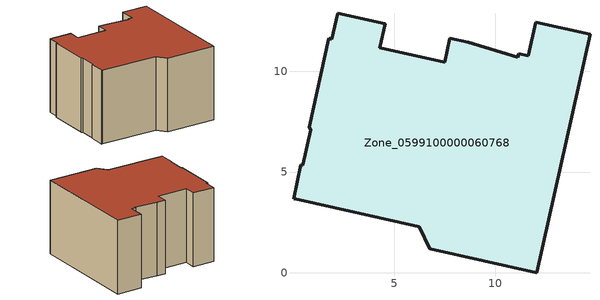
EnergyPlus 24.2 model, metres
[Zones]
Zone_0599100000060768
 floor ground (C_G): 8.68,11.43 11.12,10.7 11.16,10.88 11.64,10.77 12.01,12.43 14.7,11.83 12.06,0 6.76,1.19 6.24,2.28 0.07,3.67 0,3.69 0.37,5.36 0.46,5.34 0.87,7.11 0.78,7.22 1.75,11.63 1.9,11.59 2.2,12.88 4.54,12.36 4.27,11.16 7.5,10.44 7.76,11.64 z0
 wall outside (C_F): 6.76,1.19 12.06,0 14.7,11.83 12.01,12.43 11.64,10.77 11.16,10.88 11.12,10.7 8.68,11.43 7.76,11.64 7.5,10.44 4.27,11.16 4.54,12.36 2.2,12.88 1.9,11.59 1.75,11.63 0.78,7.22 0.87,7.11 0.46,5.34 0.37,5.36 0,3.69 0.07,3.67 6.24,2.28 6.76,1.19 z0:7.89
 roof outside (C_R): 7.76,11.64 7.5,10.44 4.27,11.16 4.54,12.36 2.2,12.88 1.9,11.59 1.75,11.63 0.78,7.22 0.87,7.11 0.46,5.34 0.37,5.36 0,3.69 0.07,3.67 6.24,2.28 6.76,1.19 12.06,0 14.7,11.83 12.01,12.43 11.64,10.77 11.16,10.88 11.12,10.7 8.68,11.43 z7.89
[BUILDING]
Pand.0599100000060768: North Axis=0; Terrain=City; Loads Convergence Tolerance Value=0.04; Temperature Convergence Tolerance Value=0.4; Solar Distribution=FullExterior; Maximum Number of Warmup Days=25; Minimum Number of Warmup Days=1
[Site:Location]
Rotterdam.The.Hague.AP_ZH_NLD Design_Conditions: Latitude=51.96; Longitude=4.45; Time Zone=1; Elevation=-4.5
[SITE:GROUNDTEMPERATURE:BUILDINGSURFACE]
18, 18, 18, 18, 18, 18, 18, 18, 18, 18, 18, 18
[MATERIAL] Thermal Absorptance=0.9; Solar Absorptance=0.7; Visible Absorptance=0.7
Name | Roughness | Thickness | Conductivity | Density | Specific Heat
G.D.1965 | MediumSmooth | 0.15 | 1 | 540 | 1210
F.D.1965 | Rough | 0.3 | 0.857143 | 1920 | 840
R.D.1965 | MediumRough | 0.2 | 0.08 | 1500 | 1000
[CONSTRUCTION]
C_G: G.D.1965
C_F: F.D.1965
C_R: R.D.1965
[ZONE]
Zone_0599100000060768: Type=1; Multiplier=1; Ceiling Height=Autocalculate; Volume=Autocalculate; Floor Area=autocalculate; Part of Total Floor Area=Yes
[ZONEINFILTRATION:DESIGNFLOWRATE]
Infil_Zone_0599100000060768: Zone or ZoneList or Space or SpaceList=Zone_0599100000060768; Schedule=AlwaysOn; Design Flow Rate Calculation Method=Flow/Area; Flow Rate per Floor Area=0.0042; Constant Term Coefficient=1; Temperature Term Coefficient=0; Velocity Term Coefficient=0; Velocity Squared Term Coefficient=0
[HVACTEMPLATE:ZONE:IDEALLOADSAIRSYSTEM]
Zone_0599100000060768: Maximum Heating Supply Air Temperature=50; Minimum Cooling Supply Air Temperature=13; Maximum Heating Supply Air Humidity Ratio=0.0156; Minimum Cooling Supply Air Humidity Ratio=0.0077; Heating Limit=NoLimit; Cooling Limit=NoLimit; Dehumidification Control Type=ConstantSensibleHeatRatio; Cooling Sensible Heat Ratio=0.7; Dehumidification Setpoint=60; Humidification Control Type=None; Humidification Setpoint=30; Outdoor Air Method=None; Outdoor Air Flow Rate per Person=0.00944; Outdoor Air Flow Rate per Zone Floor Area=0; Outdoor Air Flow Rate per Zone=0; Demand Controlled Ventilation Type=None; Outdoor Air Economizer Type=NoEconomizer; Heat Recovery Type=None; Sensible Heat Recovery Effectiveness=0.7; Latent Heat Recovery Effectiveness=0.65
[ZONECONTROL:THERMOSTAT]
ThermostatControl_Zone_0599100000060768: Zone or ZoneList=Zone_0599100000060768; Control Type Schedule=DualSetpointControlType; Control 1=Thermostat_Zone_0599100000060768; Temperature Difference Between Cutout And Setpoint=0
[THERMOSTATSETPOINT:DUALSETPOINT]
Thermostat_Zone_0599100000060768: Heating Setpoint Temperature Schedule=HeatingSetpoint_Zone_0599100000060768; Cooling Setpoint Temperature Schedule=CoolingSetpoint_Zone_0599100000060768
[SCHEDULE:COMPACT]
HeatingSetpoint_Zone_0599100000060768: Through: 12/31, For: AllDays, Until: 24:00, 21
CoolingSetpoint_Zone_0599100000060768: Through: 12/31, For: AllDays, Until: 24:00, 24
DualSetpointControlType: Through: 12/31, For: AllDays, Until: 24:00, 4
AlwaysOn: Through: 12/31, For: AllDays, Until: 24:00, 1
